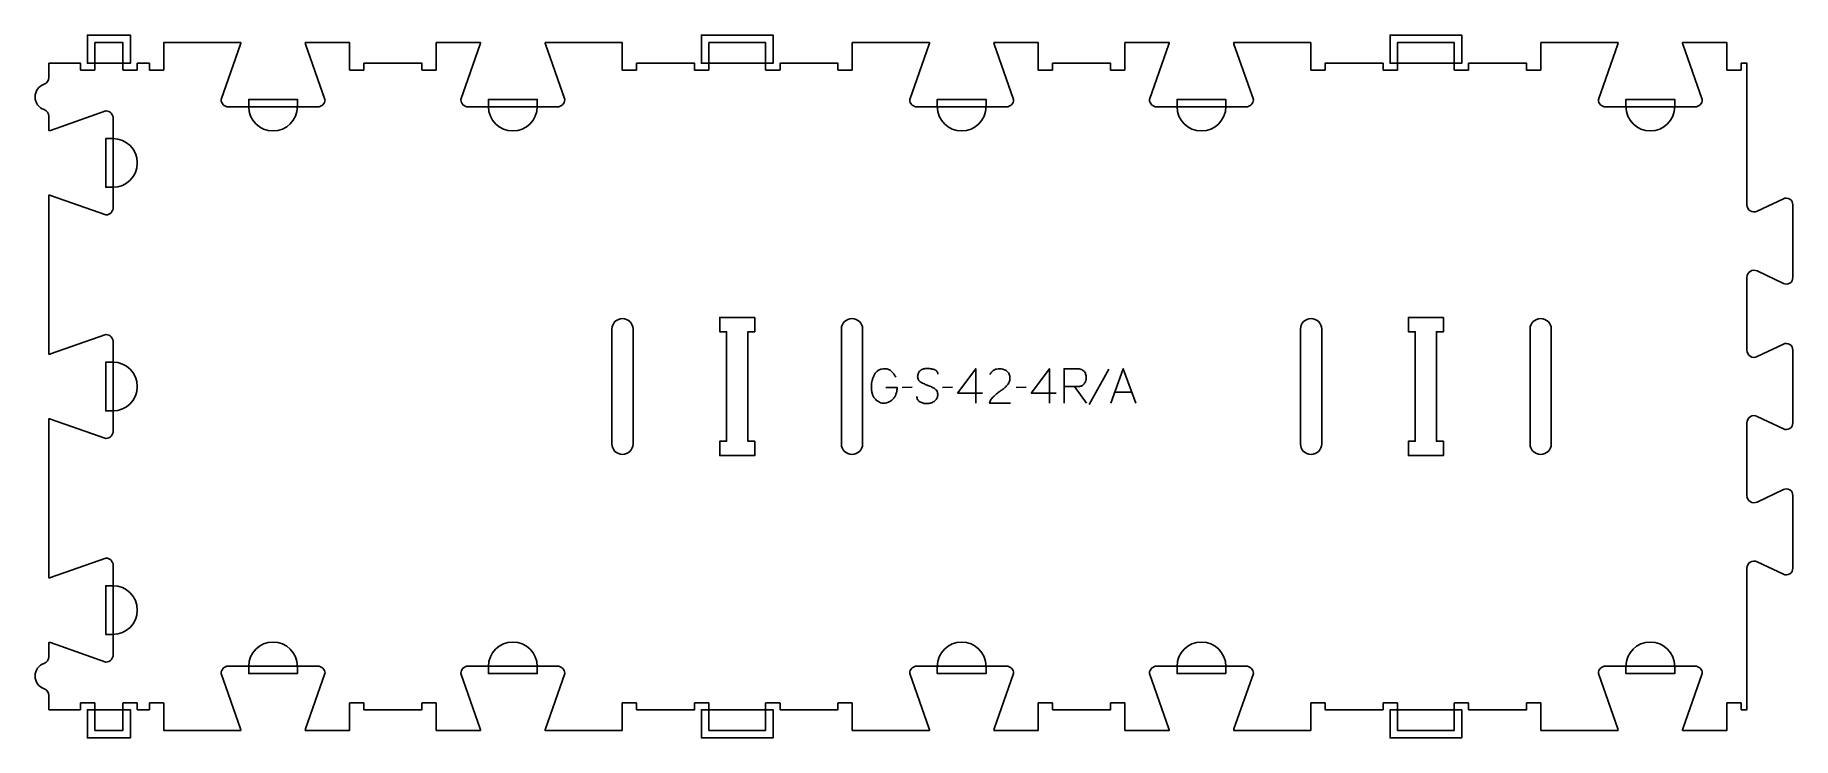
# Model space of a CAD drawing. Extents: x 0 to 1532, y -6 to 606.
import ezdxf

# ---------------------------------------------------------------- set-up
doc = ezdxf.new("R2010")
doc.units = 0
for name, color, linetype in [('1_ANYTOOL_1MMDEEP_LABELS_S', 2, 'CONTINUOUS'), ('3_ANYTOOL_CUTTHROUGH_INSID', 4, 'CONTINUOUS'), ('4_ANYTOOL_CUTTHROUGH_OUTSI', 5, 'CONTINUOUS'), ('5_ANYTOOL_HALF_MILL_9MM_IN', 3, 'CONTINUOUS')]:
    doc.layers.add(name, color=color, linetype=linetype)

msp = doc.modelspace()

# ---------------------------------------------------------------- linework, layer by layer
at = {"layer": '1_ANYTOOL_1MMDEEP_LABELS_S'}
for p, q in [((935.442707, 314.728652), (918.256993, 283.957223)), ((764.185565, 299.085795), (755.39985, 299.000081)), ((799.242707, 299.085795), (790.456993, 299.000081)), ((803.528422, 293.857223), (825.29985, 293.857223)), ((863.442707, 299.085795), (854.656993, 299.000081)), ((867.728422, 293.857223), (889.49985, 293.857223)), ((905.485565, 299.642938), (915.942707, 285.157223)), ((940.628422, 294.757223), (955.542707, 294.757223))]:
    msp.add_line(p, q, dxfattribs=at)
for points in [[(741.29985, 299.000081), (751.071279, 298.957223, -0.031732), (750.803168, 295.949821, -0.048764), (750.058779, 293.032223, -0.050291), (748.949066, 290.721715, -0.060119), (747.364136, 288.714366, -0.036578), (745.632116, 287.22795, -0.050793), (743.673065, 286.067938, -0.051881), (741.720047, 285.400193, -0.053919), (739.671279, 285.157223, -0.055881), (737.636131, 285.364167, -0.055271), (735.696279, 286.014366, -0.05403), (733.770303, 287.17356, -0.038531), (732.085565, 288.671509, -0.067281), (730.537851, 290.782523, -0.049165), (729.514136, 293.203652, -0.047412), (728.841209, 296.407571, -0.028075), (728.656993, 299.685795, -0.03109), (728.82452, 302.377374, -0.031496), (729.326636, 305.026866, -0.031425), (730.177509, 307.655111, -0.02824), (731.335565, 310.164366, -0.064555), (732.864368, 312.315891, -0.078906), (734.930207, 313.941152, -0.076878), (737.553809, 314.915702, -0.050594), (740.356993, 315.200081, -0.039946), (742.016554, 315.067284, -0.052714), (743.619493, 314.632223, -0.053511), (745.00269, 313.916889, -0.05153), (746.206993, 312.928652, -0.040443), (748.247217, 310.50551, -0.04035), (749.871279, 307.785795)], [(786.428422, 310.614366, 0.071867), (786.235308, 311.950973, 0.100684), (785.608779, 313.132223, 0.047558), (785.134225, 313.608674, 0.038563), (784.584225, 313.997402, 0.037928), (783.887037, 314.34487, 0.026634), (783.14985, 314.600081, 0.028461), (780.126517, 315.286063, 0.041577), (777.042707, 315.542938, 0.036938), (775.540347, 315.431798, 0.041531), (774.07485, 315.087581, 0.041583), (772.697473, 314.510372, 0.038125), (771.428422, 313.721509, 0.057611), (770.358269, 312.729605, 0.065808), (769.564136, 311.509009, 0.06469), (769.08664, 310.049454, 0.046778), (768.942707, 308.514366, 0.052235), (769.105063, 306.964524, 0.075448), (769.64985, 305.514366, 0.076671), (770.565942, 304.341314, 0.061023), (771.771279, 303.457223, 0.021951), (774.800133, 301.929878, 0.018213), (777.942707, 300.650081, -0.02405), (781.044192, 299.344618, -0.02981), (783.985565, 297.714366, -0.068439), (785.126866, 296.748436, -0.079282), (785.935565, 295.496509, -0.076308), (786.360564, 293.917827, -0.047772), (786.385565, 292.271509, -0.046243), (786.09233, 290.59055, -0.06359), (785.442707, 289.019723, -0.064671), (784.469884, 287.735534, -0.057073), (783.214136, 286.721509, -0.067522), (780.245828, 285.358599, -0.070793), (777.021279, 284.857223, -0.064027), (773.882264, 285.219738, -0.070447), (770.956993, 286.400081, -0.054374), (769.798576, 287.249713, -0.074742), (768.89985, 288.360795, -0.075199), (768.376843, 289.667173, -0.057737), (768.214136, 291.071509)], [(849.728422, 285.242938), (831.428422, 285.285795, -0.034491), (832.0912, 287.033127, -0.037732), (832.998065, 288.666152, -0.037744), (834.137359, 290.140788, -0.03482), (835.478422, 291.435795, -0.00859), (838.437646, 293.834378, -0.008791), (841.478422, 296.128652, 0.020588), (844.29771, 298.362095, 0.025206), (846.89985, 300.842938, 0.046908), (847.920445, 302.14418, 0.051091), (848.667707, 303.617938, 0.050722), (849.11644, 305.266112, 0.041139), (849.256993, 306.971509, 0.039396), (849.114348, 308.779095, 0.058519), (848.62485, 310.517938, 0.060358), (847.834293, 311.925054, 0.061397), (846.728422, 313.100081, 0.048006), (845.372465, 314.02204, 0.045901), (843.867707, 314.675081, 0.045216), (842.127646, 315.07764, 0.034258), (840.342707, 315.200081, 0.055622), (837.708137, 314.906093, 0.079896), (835.264136, 313.925081, 0.080617), (833.294749, 312.25938, 0.060287), (831.856993, 310.100081)], [(896.485565, 285.200081), (896.485565, 315.200081), (907.842707, 315.200081, -0.030274), (909.60852, 315.093065, -0.049), (911.330207, 314.709902, -0.050774), (912.66273, 314.117446, -0.06445), (913.821279, 313.239366, -0.0646), (914.71119, 312.103335, -0.052254), (915.315922, 310.788473, -0.050381), (915.705057, 309.095925, -0.031337), (915.814136, 307.357223, -0.040022), (915.703975, 305.983167, -0.042626), (915.369493, 304.646509, -0.04247), (914.800808, 303.356789, -0.036572), (914.035565, 302.171509, -0.051097), (913.093787, 301.157554, -0.061981), (911.951636, 300.382223, -0.061813), (910.642634, 299.905724, -0.049309), (909.256993, 299.728652, -0.003273), (908.389342, 299.690961, -0.003121), (907.521279, 299.664366, -0.003882), (906.503497, 299.647447, -0.002215), (905.485565, 299.642938), (896.528422, 299.642938)]]:
    msp.add_lwpolyline(points, format="xyb", dxfattribs=at)
for points in [[(819.514136, 285.200081), (819.556993, 315.242938), (803.528422, 293.857223)], [(883.714136, 285.200081), (883.756993, 315.242938), (867.728422, 293.857223)], [(937.156993, 285.200081), (948.042707, 315.200081), (959.09985, 285.200081)]]:
    msp.add_lwpolyline(points, dxfattribs=at)
at = {"layer": '3_ANYTOOL_CUTTHROUGH_INSID'}
for points in [[(521, 249.750003), (521, 349.749997, 1), (502.5, 349.749997), (502.5, 249.750003, 1)], [(702.5, 249.750003, 1), (721, 249.750003), (721, 349.749997, 1), (702.5, 349.749997)], [(1121, 249.750003), (1121, 349.749997, 1), (1102.5, 349.749997), (1102.5, 249.750003, 1)], [(1302.5, 249.750003, 1), (1321, 249.750003), (1321, 349.749997, 1), (1302.5, 349.749997)]]:
    msp.add_lwpolyline(points, format="xyb", close=True, dxfattribs=at)
for points in [[(627, 360), (596.5, 360), (596.5, 347.5), (602.5, 347.5), (602.5, 252), (596.5, 252), (596.5, 239.5), (627, 239.5), (627, 252), (621, 252), (621, 347.5), (627, 347.5)], [(1227, 360), (1196.5, 360), (1196.5, 347.5), (1202.5, 347.5), (1202.5, 252), (1196.5, 252), (1196.5, 239.5), (1227, 239.5), (1227, 252), (1221, 252), (1221, 347.5), (1227, 347.5)]]:
    msp.add_lwpolyline(points, close=True, dxfattribs=at)
at = {"layer": '4_ANYTOOL_CUTTHROUGH_OUTSI'}
msp.add_lwpolyline([(444.308437, 599.5, 0.061784), (444.543431, 598.10513), (461.438965, 549.832588, -0.084368), (461.453, 549.75, -0.414214), (455.203, 543.5), (377.203, 543.5, -0.414214), (370.953, 549.75, -0.084368), (370.967035, 549.832588), (387.866148, 598.116195, 0.061178), (388.097563, 599.5), (349.5, 599.5), (349.5, 575.75, -0.414214), (349.25, 575.5), (337.25, 575.5, -0.414214), (337, 575.75), (337, 581.5), (286.5, 581.5), (286.5, 575.75, -0.414214), (286.25, 575.5), (274.25, 575.5, -0.414214), (274, 575.75), (274, 599.5), (235.402437, 599.5, 0.061784), (235.637431, 598.10513), (252.532965, 549.832588, -0.084368), (252.547, 549.75, -0.414214), (246.297, 543.5), (168.297, 543.5, -0.414214), (162.047, 549.75, -0.084368), (162.061035, 549.832588), (178.960148, 598.116195, 0.061178), (179.191563, 599.5), (161.749996, 599.5, 0.000008), (112, 599.500851), (112, 575.750851, -0.414214), (111.75, 575.500851), (99.75, 575.500851, -0.414214), (99.5, 575.750851), (99.5, 581.500851), (89, 581.500822), (89, 575.75079, -0.414214), (88.75, 575.50079), (76.75, 575.50079, -0.414214), (76.5, 575.75079), (76.5, 599.50079), (52, 599.50079), (52, 575.75079, -0.414214), (51.75, 575.50079), (39.75, 575.50079, -0.414214), (39.5, 575.75079), (39.5, 581.500714), (12, 581.500459), (12, 569.095624, -0.317837), (7.833333, 563.203067, 0.317837), (0, 552.125061, 0.317837), (7.833333, 541.047055, -0.317837), (12, 535.154498), (12, 522.755642, 0.061835), (13.39487, 522.990492), (61.667412, 539.886026, -0.084368), (61.75, 539.900061, -0.414214), (68, 533.650061), (68, 455.650061, -0.414214), (61.75, 449.400061, -0.084368), (61.667412, 449.414096), (13.383805, 466.313209, 0.061178), (12, 466.544624), (12, 327.855498, 0.061784), (13.39487, 328.090492), (61.667412, 344.986026, -0.084368), (61.75, 345.000061, -0.414214), (68, 338.750061), (68, 260.750061, -0.414214), (61.75, 254.500061, -0.084368), (61.667412, 254.514096), (13.383805, 271.413209, 0.061178), (12, 271.644624), (12, 132.955498, 0.061784), (13.39487, 133.190492), (61.667412, 150.086026, -0.084368), (61.75, 150.100061, -0.414214), (68, 143.850061), (68, 65.850061, -0.414214), (61.75, 59.600061, -0.08437), (61.667411, 59.614097), (13.383804, 76.513609, 0.061376), (12, 76.74512), (12, 64.345624, -0.317837), (7.833333, 58.453067, 0.707107), (7.833333, 36.297055, -0.317837), (12, 30.404498), (12, 18.000853), (39.5, 18.000985), (39.5, 23.750912, -0.414214), (39.75, 24.000912), (51.75, 24.000912, -0.414214), (52, 23.750912), (52, 0.000912), (76.5, 0.000912), (76.5, 23.750912, -0.414214), (76.75, 24.000912), (88.75, 24.000912, -0.414214), (89, 23.750912), (89, 18.000881), (99.5, 18.000852), (99.5, 23.750851, -0.414214), (99.75, 24.000851), (111.75, 24.000851, -0.414214), (112, 23.750851), (112, 0.000851), (161.750012, 0.000851, 0.000024), (179.191563, 0, 0.061784), (178.956569, 1.39487), (162.061035, 49.667412, -0.084368), (162.047, 49.75, -0.414214), (168.297, 56), (246.297, 56, -0.414214), (252.547, 49.75, -0.084368), (252.532965, 49.667412), (235.633852, 1.383805, 0.061178), (235.402437, 0), (274, 0), (274, 23.75, -0.414214), (274.25, 24), (286.25, 24, -0.414214), (286.5, 23.75), (286.5, 18), (337, 18), (337, 23.75, -0.414214), (337.25, 24), (349.25, 24, -0.414214), (349.5, 23.75), (349.5, 0), (388.097563, 0, 0.061784), (387.862569, 1.39487), (370.967035, 49.667412, -0.084368), (370.953, 49.75, -0.414214), (377.203, 56), (455.203, 56, -0.414214), (461.453, 49.75, -0.084368), (461.438965, 49.667412), (444.539852, 1.383805, 0.061178), (444.308437, 0), (511.5, 0), (511.5, 23.75, -0.414214), (511.75, 24), (523.75, 24, -0.414214), (524, 23.75), (524, 18), (574.5, 18), (574.5, 23.75, -0.414214), (574.75, 24), (586.75, 24, -0.414214), (587, 23.75), (587, 0), (636.5, 0), (636.5, 23.75, -0.414214), (636.75, 24), (648.75, 24, -0.414214), (649, 23.75), (649, 18), (699.5, 18), (699.5, 23.75, -0.414214), (699.75, 24), (711.75, 24, -0.414214), (712, 23.75), (712, 0), (779.191563, 0, 0.061784), (778.956569, 1.39487), (762.061035, 49.667412, -0.084368), (762.047, 49.75, -0.414214), (768.297, 56), (846.297, 56, -0.414214), (852.547, 49.75, -0.084368), (852.532965, 49.667412), (835.633852, 1.383805, 0.061178), (835.402437, 0), (874, 0), (874, 23.75, -0.414214), (874.25, 24), (886.25, 24, -0.414214), (886.5, 23.75), (886.5, 18), (937, 18), (937, 23.75, -0.414214), (937.25, 24), (949.25, 24, -0.414214), (949.5, 23.75), (949.5, 0), (988.097563, 0, 0.061784), (987.862569, 1.39487), (970.967035, 49.667412, -0.084368), (970.953, 49.75, -0.414214), (977.203, 56), (1055.203, 56, -0.414214), (1061.453, 49.75, -0.084368), (1061.438965, 49.667412), (1044.539852, 1.383805, 0.061178), (1044.308437, 0), (1111.5, 0), (1111.5, 23.75, -0.414214), (1111.75, 24), (1123.75, 24, -0.414214), (1124, 23.75), (1124, 18), (1174.5, 18), (1174.5, 23.75, -0.414214), (1174.75, 24), (1186.75, 24, -0.414214), (1187, 23.75), (1187, 0), (1236.5, 0), (1236.5, 23.75, -0.414214), (1236.75, 24), (1248.75, 24, -0.414214), (1249, 23.75), (1249, 18), (1299.5, 18), (1299.5, 23.75, -0.414214), (1299.75, 24), (1311.75, 24, -0.414214), (1312, 23.75), (1312, 0), (1361.75, 0), (1379.191563, 0, 0.061784), (1378.956569, 1.39487), (1362.061035, 49.667412, -0.084368), (1362.047, 49.75, -0.414214), (1368.297, 56), (1446.297, 56, -0.414214), (1452.547, 49.75, -0.084368), (1452.532965, 49.667412), (1435.633852, 1.383805, 0.061178), (1435.402437, 0), (1474, 0), (1474, 23.75, -0.414214), (1474.25, 24), (1486.25, 24, -0.414214), (1486.5, 23.75), (1486.5, 18), (1491.5, 18), (1491.5, 141.396983, -0.257375), (1494.413347, 146.681795, -0.257375), (1500.437359, 147.039731), (1523.27763, 136.162051, 0.551268), (1531.5, 141.353379), (1531.5, 204.746983, 0.551268), (1523.27763, 209.938311), (1500.437359, 199.060631, -0.257375), (1494.413347, 199.418567, -0.257375), (1491.5, 204.703379), (1491.5, 268.096802, -0.551268), (1500.437359, 273.73955), (1523.27763, 262.86187, 0.551268), (1531.5, 268.053198), (1531.5, 331.446802, 0.257375), (1528.819721, 336.308829, 0.257375), (1523.27763, 336.63813), (1500.437359, 325.76045, -0.551268), (1491.5, 331.403198), (1491.5, 394.796621, -0.257375), (1494.413347, 400.081433, -0.257375), (1500.437359, 400.439369), (1523.27763, 389.561689, 0.551268), (1531.5, 394.753017), (1531.5, 458.146621, 0.257375), (1528.819721, 463.008648, 0.257375), (1523.27763, 463.337949), (1500.437359, 452.460269, -0.257375), (1494.413347, 452.818205, -0.257375), (1491.5, 458.103017), (1491.5, 581.5), (1486.5, 581.5), (1486.5, 575.75, -0.414214), (1486.25, 575.5), (1474.25, 575.5, -0.414214), (1474, 575.75), (1474, 599.5), (1435.402437, 599.5, 0.061784), (1435.637431, 598.10513), (1452.532965, 549.832588, -0.084368), (1452.547, 549.75, -0.414214), (1446.297, 543.5), (1368.297, 543.5, -0.414214), (1362.047, 549.75, -0.084368), (1362.061035, 549.832588), (1378.960148, 598.116195, 0.061178), (1379.191563, 599.5), (1312, 599.5), (1312, 575.75, -0.414214), (1311.75, 575.5), (1299.75, 575.5, -0.414214), (1299.5, 575.75), (1299.5, 581.5), (1249, 581.5), (1249, 575.75, -0.414214), (1248.75, 575.5), (1236.75, 575.5, -0.414214), (1236.5, 575.75), (1236.5, 599.5), (1187, 599.5), (1187, 575.75, -0.414214), (1186.75, 575.5), (1174.75, 575.5, -0.414214), (1174.5, 575.75), (1174.5, 581.5), (1124, 581.5), (1124, 575.75, -0.414214), (1123.75, 575.5), (1111.75, 575.5, -0.414214), (1111.5, 575.75), (1111.5, 599.5), (1061.75, 599.5), (1044.308437, 599.5, 0.061784), (1044.543431, 598.10513), (1061.438965, 549.832588, -0.084368), (1061.453, 549.75, -0.414214), (1055.203, 543.5), (977.203, 543.5, -0.414214), (970.953, 549.75, -0.084368), (970.967035, 549.832588), (987.866148, 598.116195, 0.061178), (988.097563, 599.5), (949.5, 599.5), (949.5, 575.75, -0.414214), (949.25, 575.5), (937.25, 575.5, -0.414214), (937, 575.75), (937, 581.5), (886.5, 581.5), (886.5, 575.75, -0.414214), (886.25, 575.5), (874.25, 575.5, -0.414214), (874, 575.75), (874, 599.5), (835.402437, 599.5, 0.061784), (835.637431, 598.10513), (852.532965, 549.832588, -0.084368), (852.547, 549.75, -0.414214), (846.297, 543.5), (768.297, 543.5, -0.414214), (762.047, 549.75, -0.084368), (762.061035, 549.832588), (778.960148, 598.116195, 0.061178), (779.191563, 599.5), (761.75, 599.5), (712, 599.5), (712, 575.75, -0.414214), (711.75, 575.5), (699.75, 575.5, -0.414214), (699.5, 575.75), (699.5, 581.5), (649, 581.5), (649, 575.75, -0.414214), (648.75, 575.5), (636.75, 575.5, -0.414214), (636.5, 575.75), (636.5, 599.5), (587, 599.5), (587, 575.75, -0.414214), (586.75, 575.5), (574.75, 575.5, -0.414214), (574.5, 575.75), (574.5, 581.5), (524, 581.5), (524, 575.75, -0.414214), (523.75, 575.5), (511.75, 575.5, -0.414214), (511.5, 575.75), (511.5, 599.5), (461.75, 599.5)], format="xyb", close=True, dxfattribs=at)
at = {"layer": '5_ANYTOOL_HALF_MILL_9MM_IN'}
for points in [[(51.5, 581.558722), (77, 581.558722), (83, 581.558722), (83, 606.00079), (76.74, 606.00079), (45.5, 606.00079), (45.5, 599.74079), (45.5, 581.558722)], [(586.5, 581.5), (637, 581.5), (643, 581.5), (643, 606), (636.74, 606), (580.5, 606), (580.5, 599.74), (580.5, 581.5)], [(1186.5, 581.5), (1237, 581.5), (1243, 581.5), (1243, 606), (1236.74, 606), (1180.5, 606), (1180.5, 599.74), (1180.5, 581.5)], [(77, 17.942981), (51.5, 17.942981), (45.5, 17.942981), (45.5, -6.499088), (51.76, -6.499088), (83, -6.499088), (83, -0.239088), (83, 17.942981)], [(637, 18), (586.5, 18), (580.5, 18), (580.5, -6.5), (586.76, -6.5), (636.74, -6.5), (643, -6.5), (643, 18)], [(1237, 18), (1186.5, 18), (1180.5, 18), (1180.5, -6.5), (1186.76, -6.5), (1236.74, -6.5), (1243, -6.5), (1243, 18)]]:
    msp.add_lwpolyline(points, close=True, dxfattribs=at)
for points in [[(186.047002, 543.74, 0.999765), (228.547, 543.75), (228.547, 550), (186.047, 550)], [(394.953, 544), (394.953, 543.75, 1), (437.453, 543.75), (437.453, 550), (394.953, 550)], [(786.047002, 543.74, 0.999765), (828.547, 543.75), (828.547, 550), (786.047, 550)], [(994.953, 544), (994.953, 543.75, 1), (1037.453, 543.75), (1037.453, 550), (994.953, 550)], [(1386.047002, 543.74, 0.999765), (1428.547, 543.75), (1428.547, 550), (1386.047, 550)], [(67.76, 473.400854, 0.999765), (67.75, 515.900851), (61.5, 515.900851), (61.5, 473.400851)], [(67.5, 278.500851), (67.75, 278.500851, 1), (67.75, 321.000851), (61.5, 321.000851), (61.5, 278.500851)], [(67.5, 83.600851), (67.75, 83.600851, 1), (67.75, 126.100851), (61.5, 126.100851), (61.5, 83.600851)], [(228.547, 55.75, 1), (186.047, 55.75), (186.047, 49.5), (228.547, 49.5)], [(437.453, 55.75, 1), (394.953, 55.75), (394.953, 49.5), (437.453, 49.5)], [(828.547, 55.75, 1), (786.047, 55.75), (786.047, 49.5), (828.547, 49.5)], [(1037.453, 55.75, 1), (994.953, 55.75), (994.953, 49.5), (1037.453, 49.5)], [(1428.547, 55.75, 1), (1386.047, 55.75), (1386.047, 49.5), (1428.547, 49.5)]]:
    msp.add_lwpolyline(points, format="xyb", close=True, dxfattribs=at)

doc.saveas('drawing.dxf')
